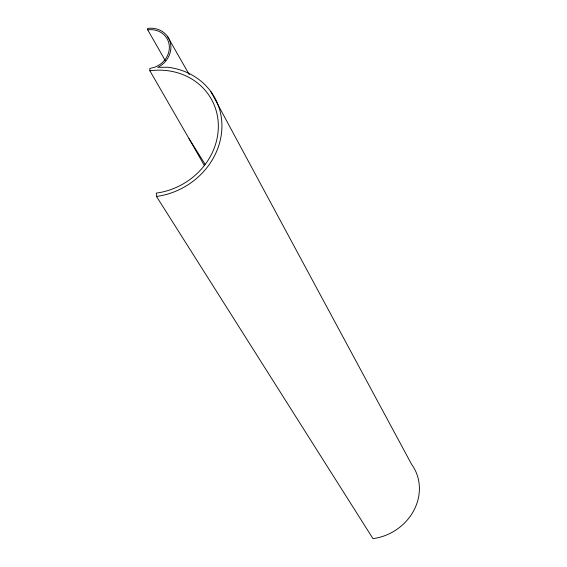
<?xml version="1.0" encoding="UTF-8"?>
<svg xmlns="http://www.w3.org/2000/svg" width="567" height="567" viewBox="0 0 567 567"><rect width="100%" height="100%" fill="white"/><g stroke="black" fill="none" stroke-linecap="round" stroke-linejoin="round"><path stroke-width="0.85" d="M156.485 196.451A70.521 63.327 -29.7 0 0 221.69 131.232A70.521 63.327 -29.7 0 0 167.612 67.239L157.633 67.345L160.759 65.68A22.701 20.384 -29.7 0 0 169.838 40.937A22.701 20.384 -29.7 0 0 147.654 28.407L147.732 29.845A21.128 18.973 -29.7 0 1 168.378 41.511A21.128 18.973 -29.7 0 1 159.922 64.539L155.06 67.133L149.766 68.508L149.879 70.776A66.863 60.045 -29.7 0 1 218.267 123.209A66.863 60.045 -29.7 0 1 156.308 193.106L156.485 196.451L372.987 538.65A50.024 44.928 -29.7 0 0 411.607 464.345L210.931 91.712M149.879 70.776L189.002 138.61L204.999 164.118M167.364 36.224L189.272 74.638M147.732 29.845L165.259 60.577M189.002 138.61L204.368 165.536"/></g></svg>
